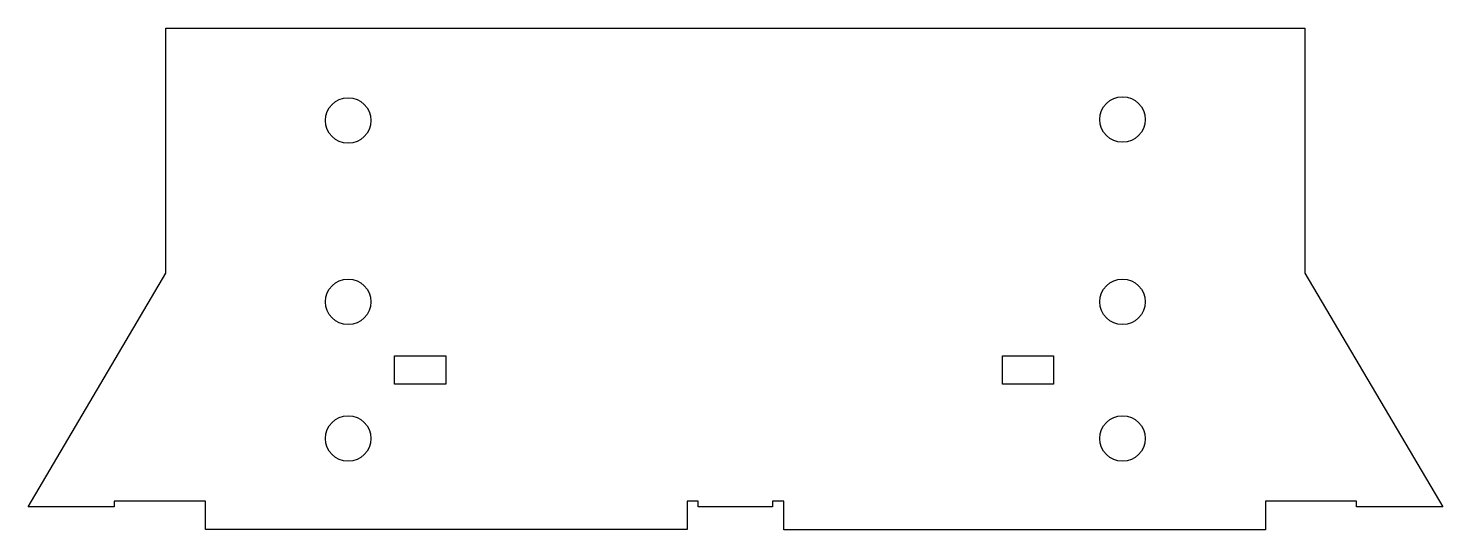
# Model space of a CAD drawing. Header units: inches. Extents: x 0 to 31.1, y 0 to 11.
import ezdxf

# ---------------------------------------------------------------- set-up
doc = ezdxf.new("R2010")
doc.units = ezdxf.units.IN
doc.header["$MEASUREMENT"] = 0
doc.layers.add('CUT', color=7, linetype='Continuous')

msp = doc.modelspace()

# ---------------------------------------------------------------- linework, layer by layer
at = {"layer": 'CUT'}
for p, q in [((3.023, 5.625), (3.023, 11)), ((3.023, 11), (28.023, 11)), ((28.023, 11), (28.023, 5.625)), ((0, 0.5), (3.023, 5.625)), ((28.023, 5.625), (31.052, 0.502)), ((8.04, 3.19), (8.04, 3.816)), ((8.04, 3.816), (9.169, 3.815)), ((9.169, 3.815), (9.169, 3.19)), ((21.385, 3.19), (21.385, 3.815)), ((21.385, 3.815), (22.51, 3.815)), ((22.51, 3.815), (22.51, 3.19)), ((9.169, 3.19), (8.04, 3.19)), ((22.51, 3.19), (21.385, 3.19)), ((3.892, 0.626), (1.885, 0.626)), ((1.885, 0.626), (1.885, 0.5)), ((3.892, 0.002), (3.892, 0.626)), ((14.71, 0.625), (14.463, 0.625)), ((14.463, 0.625), (14.463, 0.002)), ((14.71, 0.5), (14.71, 0.625)), ((16.587, 0.625), (16.335, 0.626)), ((16.335, 0.626), (16.335, 0.5)), ((16.587, 0), (16.587, 0.625)), ((29.16, 0.625), (27.159, 0.625)), ((27.159, 0.625), (27.159, 0)), ((29.16, 0.502), (29.16, 0.625)), ((1.885, 0.5), (0, 0.5)), ((16.335, 0.5), (14.71, 0.5)), ((31.052, 0.502), (29.16, 0.502)), ((14.463, 0.002), (3.892, 0.002)), ((27.159, 0), (16.587, 0))]:
    msp.add_line(p, q, dxfattribs=at)
for centre in [(7.023, 8.977), (24.023, 9), (7.023, 5), (24.023, 5), (7.023, 2), (24.023, 2)]:
    msp.add_circle(centre, 0.5, dxfattribs=at)

doc.saveas('drawing.dxf')
